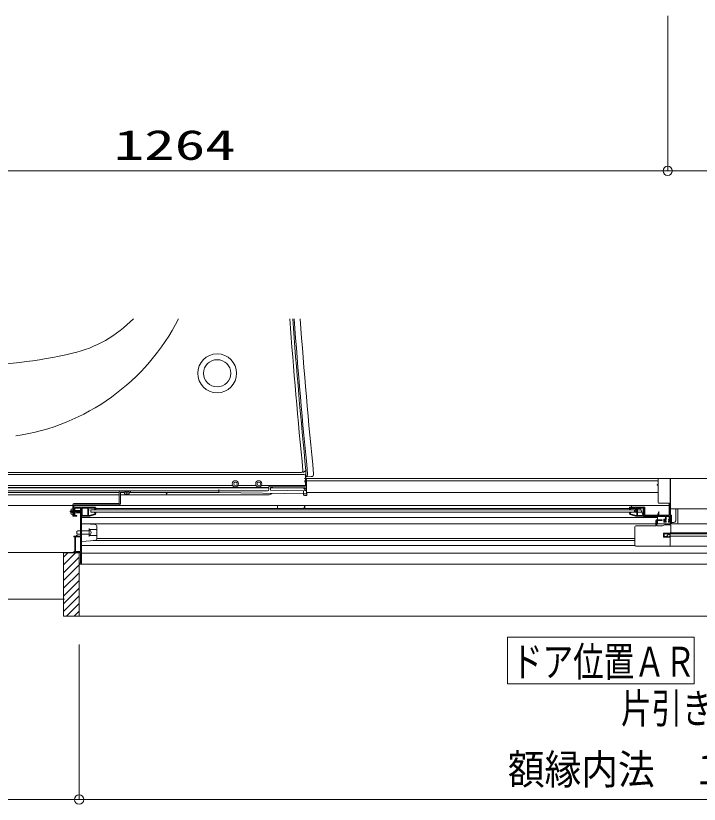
# Model space of a CAD drawing. Units: millimetres on the paper. Extents: x -305 to 305, y -152 to 152.
# Drawn here: x -181.9 to -138, y -75.1 to -24.4 of the extents above; entities that cross this region are included whole.
import ezdxf
from ezdxf.enums import TextEntityAlignment as Align

# ---------------------------------------------------------------- set-up
doc = ezdxf.new("R2010")
doc.units = ezdxf.units.MM
doc.linetypes.add('LONG_CHAIN', pattern=[21, 18, -1, 1, -1])
doc.layers.add('0-0_0', color=7, linetype='Continuous', lineweight=9)
doc.layers.add('0-1_VIEW0001', color=7, linetype='Continuous', lineweight=9)
doc.styles.add('ＭＳ ゴシック', font='')
doc.styles.get('ＭＳ ゴシック').set_extended_font_data('MS Gothic')

# ---------------------------------------------------------------- blocks, each defined once
blk = doc.blocks.new('_ORIGIN')
at = {"layer": '0-0_0'}
blk.add_line((0, 0), (-1, 0), dxfattribs=at)
blk.add_circle((0, 0), 0.5, dxfattribs=at)

msp = doc.modelspace()

# ---------------------------------------------------------------- linework, layer by layer
at = {"layer": '0-0_0'}
for p, q in [((-139.984, -24.448), (-139.984, -34.407)), ((-139.984, -24.448), (-139.984, -34.407)), ((-202.584, -34.407), (-140.584, -34.407)), ((-139.384, -34.407), (-101.984, -34.407)), ((-177.809, -64.825), (-177.809, -74.784)), ((-177.809, -64.825), (-177.809, -74.784)), ((-202.584, -74.784), (-178.409, -74.784)), ((-177.209, -74.784), (-101.984, -74.784))]:
    msp.add_line(p, q, dxfattribs=at)
at = {"layer": '0-1_VIEW0001'}
for p, q in [((-163.41, -53.776), (-163.234, -53.658)), ((-163.234, -54.625), (-163.234, -53.658)), ((-202.684, -53.909), (-163.352, -53.909)), ((-202.55, -53.776), (-163.521, -53.776)), ((-162.882, -54.047), (-163.268, -54.05)), ((-163.252, -54.609), (-163.252, -54.009)), ((-103.359, -54.159), (-163.234, -54.159)), ((-163.184, -54.159), (-103.359, -54.159)), ((-140.534, -54.159), (-139.849, -54.159)), ((-139.809, -54.159), (-139.809, -56.61)), ((-139.809, -54.159), (-103.359, -54.159)), ((-203.484, -54.609), (-167.932, -54.609)), ((-167.586, -54.609), (-166.432, -54.609)), ((-166.086, -54.609), (-163.252, -54.609)), ((-165.552, -54.659), (-163.251, -54.659)), ((-163.251, -54.659), (-163.251, -54.609)), ((-163.251, -54.659), (-163.234, -54.625)), ((-163.184, -54.307), (-163.184, -54.308)), ((-163.184, -54.308), (-163.184, -54.378)), ((-140.584, -54.309), (-163.184, -54.309)), ((-163.184, -54.378), (-163.184, -54.773)), ((-175.234, -55.059), (-204.034, -55.059)), ((-203.484, -54.759), (-165.609, -54.759)), ((-203.484, -54.959), (-165.709, -54.959)), ((-203.466, -54.741), (-165.627, -54.741)), ((-175.234, -55.059), (-203.184, -55.059)), ((-174.509, -54.959), (-175.154, -54.959)), ((-175.154, -55.779), (-175.154, -55.039)), ((-175.154, -55.039), (-174.509, -55.039)), ((-174.907, -55.059), (-175.154, -55.059)), ((-174.907, -55.059), (-175.154, -55.059)), ((-174.909, -55.039), (-174.904, -55.095)), ((-174.847, -55.039), (-174.847, -54.959)), ((-174.817, -55.039), (-174.817, -54.959)), ((-174.734, -55.227), (-174.734, -54.959)), ((-174.734, -55.091), (-174.734, -54.959)), ((-174.652, -55.039), (-174.652, -54.959)), ((-174.622, -55.039), (-174.622, -54.959)), ((-174.559, -55.039), (-174.564, -55.095)), ((-172.284, -55.059), (-174.561, -55.059)), ((-168.834, -55.059), (-174.561, -55.059)), ((-174.509, -55.039), (-174.509, -54.959)), ((-172.184, -55.219), (-172.183, -55.158)), ((-172.184, -55.219), (-172.184, -55.159)), ((-172.125, -55.06), (-172.153, -55.088)), ((-168.834, -55.061), (-168.834, -54.863)), ((-163.184, -55.159), (-168.834, -55.061)), ((-165.627, -54.741), (-165.627, -54.734)), ((-165.627, -54.741), (-165.609, -54.759)), ((-165.609, -54.859), (-165.609, -54.759)), ((-165.513, -55.183), (-165.512, -55.119)), ((-165.455, -54.734), (-165.509, -54.733)), ((-165.509, -54.735), (-165.509, -54.759)), ((-165.509, -54.759), (-163.382, -54.795)), ((-165.509, -54.759), (-165.509, -54.919)), ((-165.509, -54.919), (-163.284, -54.956)), ((-163.384, -55.156), (-163.384, -54.955)), ((-163.384, -55.156), (-163.184, -55.159)), ((-163.377, -55.156), (-163.376, -55.21)), ((-163.284, -54.956), (-163.284, -54.879)), ((-163.184, -54.932), (-163.284, -54.94)), ((-163.184, -54.773), (-163.184, -54.872)), ((-163.184, -54.872), (-163.184, -54.958)), ((-163.184, -55.159), (-163.184, -54.958)), ((-140.584, -55.059), (-163.184, -55.059)), ((-163.168, -55.059), (-163.165, -55.259)), ((-175.234, -55.219), (-204.034, -55.219)), ((-172.184, -55.219), (-175.154, -55.219)), ((-172.184, -55.219), (-165.658, -55.219)), ((-163.326, -55.259), (-163.165, -55.259)), ((-212.686, -55.908), (-178.214, -55.908)), ((-178.214, -56.119), (-178.27, -56.124)), ((-178.214, -56.589), (-178.214, -55.859)), ((-178.213, -56.187), (-178.133, -56.187)), ((-178.179, -56.381), (-178.179, -56.187)), ((-178.134, -55.859), (-175.234, -55.859)), ((-178.134, -56.589), (-178.134, -55.859)), ((-178.134, -55.908), (-139.894, -55.908)), ((-176.759, -56.009), (-178.134, -56.009)), ((-178.134, -56.024), (-178.134, -56.569)), ((-177.644, -56.524), (-177.644, -56.158)), ((-177.249, -56.138), (-177.249, -56.109)), ((-177.228, -56.18), (-177.247, -56.146)), ((-177.245, -56.211), (-177.231, -56.198)), ((-177.234, -56.094), (-177.233, -56.094)), ((-177.22, -56.102), (-177.179, -56.175)), ((-177.174, -56.195), (-177.174, -56.198)), ((-177.109, -56.187), (-177.109, -56.187)), ((-177.059, -56.17), (-177.059, -56.33)), ((-177.059, -56.17), (-141.703, -56.17)), ((-176.809, -56.144), (-176.809, -56.17)), ((-176.784, -56.064), (-176.784, -56.119)), ((-176.734, -56.17), (-176.734, -56.034)), ((-176.734, -56.09), (-141.734, -56.09)), ((-165.06, -55.908), (-165.06, -56.09)), ((-163.362, -56.09), (-163.309, -55.908)), ((-163.31, -55.908), (-163.31, -56.09)), ((-142.434, -56.17), (-142.434, -56.034)), ((-142.409, -56.009), (-141.474, -56.009)), ((-142.384, -56.064), (-142.384, -56.119)), ((-142.359, -56.144), (-142.359, -56.17)), ((-142.311, -55.908), (-142.311, -56.009)), ((-142.109, -56.17), (-142.109, -56.33)), ((-142.029, -56.223), (-142.055, -56.198)), ((-142.01, -56.179), (-141.986, -56.202)), ((-141.994, -56.195), (-141.994, -56.198)), ((-141.948, -56.102), (-141.989, -56.175)), ((-141.94, -56.18), (-141.921, -56.146)), ((-141.923, -56.211), (-141.937, -56.198)), ((-141.934, -56.094), (-141.935, -56.094)), ((-141.919, -56.138), (-141.919, -56.109)), ((-141.734, -56.09), (-141.534, -56.61)), ((-141.524, -56.584), (-141.524, -56.158)), ((-139.422, -56.12), (-139.809, -56.12)), ((-139.459, -56.184), (-139.459, -56.836)), ((-139.334, -56.109), (-139.384, -56.109)), ((-139.334, -56.172), (-139.334, -56.109)), ((-139.334, -56.12), (-103.359, -56.12)), ((-139.334, -57.07), (-139.334, -56.172)), ((-178.402, -56.294), (-177.668, -56.294)), ((-178.214, -56.469), (-178.27, -56.465)), ((-178.214, -56.589), (-178.134, -56.589)), ((-178.213, -56.412), (-178.133, -56.412)), ((-178.19, -56.208), (-178.18, -56.208)), ((-178.189, -56.381), (-178.179, -56.381)), ((-178.179, -56.212), (-177.765, -56.212)), ((-177.765, -56.377), (-178.179, -56.377)), ((-177.789, -56.294), (-177.934, -56.337)), ((-177.732, -56.302), (-177.932, -56.362)), ((-177.879, -56.321), (-177.879, -56.212)), ((-177.879, -56.377), (-177.879, -56.346)), ((-177.789, -56.294), (-177.714, -56.287)), ((-177.789, -56.294), (-177.714, -56.294)), ((-177.765, -56.212), (-177.714, -56.287)), ((-177.765, -56.377), (-177.714, -56.302)), ((-177.732, -56.302), (-177.714, -56.302)), ((-177.714, -56.287), (-177.714, -56.302)), ((-177.659, -56.569), (-177.659, -56.549)), ((-177.149, -56.584), (-177.659, -56.584)), ((-140.634, -56.67), (-177.659, -56.67)), ((-177.178, -56.209), (-177.2, -56.23)), ((-177.133, -56.537), (-176.79, -56.43)), ((-176.769, -56.47), (-177.119, -56.58)), ((-177.059, -56.33), (-141.642, -56.33)), ((-176.824, -56.337), (-176.824, -56.334)), ((-176.783, -56.384), (-176.82, -56.348)), ((-176.809, -56.319), (-176.79, -56.319)), ((-176.78, -56.324), (-176.738, -56.365)), ((-176.779, -56.415), (-176.779, -56.394)), ((-176.734, -56.376), (-176.734, -56.423)), ((-142.434, -56.376), (-142.434, -56.423)), ((-142.388, -56.324), (-142.43, -56.365)), ((-142.399, -56.47), (-142.049, -56.58)), ((-142.385, -56.384), (-142.348, -56.348)), ((-142.359, -56.319), (-142.378, -56.319)), ((-142.344, -56.337), (-142.344, -56.334)), ((-142.053, -56.287), (-142.027, -56.242)), ((-142.028, -56.309), (-142.04, -56.309)), ((-141.986, -56.261), (-142.007, -56.297)), ((-141.99, -56.209), (-141.968, -56.23)), ((-141.979, -56.22), (-141.979, -56.236)), ((-139.809, -56.61), (-141.534, -56.61)), ((-141.509, -56.584), (-141.509, -56.549)), ((-140.634, -56.524), (-140.56, -56.284)), ((-140.634, -56.61), (-140.634, -57.07)), ((-140.561, -56.283), (-140.561, -56.524)), ((-139.834, -56.505), (-139.834, -56.364)), ((-139.834, -56.505), (-139.834, -56.511)), ((-139.753, -56.51), (-139.769, -56.51)), ((-139.732, -56.522), (-139.753, -56.51)), ((-139.732, -57.07), (-139.732, -56.522)), ((-177.659, -57.059), (-176.775, -57.126)), ((-177.659, -57.059), (-177.659, -58.209)), ((-140.734, -57.07), (-177.634, -57.07)), ((-140.749, -57.21), (-142.034, -57.21)), ((-140.734, -56.86), (-140.734, -57.195)), ((-140.349, -56.81), (-140.684, -56.81)), ((-140.684, -57.195), (-140.684, -56.874)), ((-140.684, -57.07), (-103.534, -57.07)), ((-140.669, -56.86), (-140.349, -56.86)), ((-140.318, -57.21), (-140.669, -57.21)), ((-140.334, -56.845), (-140.334, -56.825)), ((-140.188, -57.137), (-140.31, -57.207)), ((-140.234, -56.959), (-140.079, -56.959)), ((-139.838, -57.135), (-140.18, -57.135)), ((-139.929, -56.959), (-139.929, -56.909)), ((-139.797, -57.156), (-139.831, -57.137)), ((-139.784, -57.713), (-139.784, -57.178)), ((-139.609, -56.986), (-139.732, -56.986)), ((-177.889, -57.534), (-177.959, -57.569)), ((-177.959, -57.569), (-177.959, -57.699)), ((-177.959, -57.699), (-177.889, -57.734)), ((-177.229, -57.534), (-177.889, -57.534)), ((-177.659, -57.534), (-177.159, -57.534)), ((-177.159, -57.634), (-177.159, -57.384)), ((-176.659, -57.434), (-177.159, -57.434)), ((-177.159, -57.884), (-177.159, -57.634)), ((-176.659, -58.019), (-176.659, -57.25)), ((-142.084, -57.26), (-142.084, -58.46)), ((-140.259, -57.67), (-140.259, -57.94)), ((-139.829, -57.67), (-140.259, -57.67)), ((-140.214, -57.713), (-103.654, -57.713)), ((-140.214, -57.895), (-140.214, -57.713)), ((-139.824, -57.66), (-139.824, -58.51)), ((-103.534, -57.66), (-139.824, -57.66)), ((-178.134, -57.874), (-178.134, -57.904)), ((-178.084, -57.904), (-178.134, -57.904)), ((-177.229, -57.734), (-177.889, -57.734)), ((-177.659, -57.734), (-177.159, -57.734)), ((-177.659, -58.209), (-176.775, -58.143)), ((-176.659, -57.834), (-177.159, -57.834)), ((-142.084, -58.153), (-176.902, -58.153)), ((-142.084, -58.013), (-176.659, -58.013)), ((-140.259, -57.94), (-139.824, -57.94)), ((-140.024, -57.895), (-140.214, -57.895)), ((-139.967, -57.913), (-140.005, -57.898)), ((-139.889, -57.915), (-139.961, -57.915)), ((-139.864, -57.885), (-139.864, -57.89)), ((-139.853, -57.875), (-139.854, -57.875)), ((-139.831, -57.885), (-139.846, -57.877)), ((-139.824, -57.814), (-139.824, -57.885)), ((-103.704, -57.863), (-139.824, -57.863)), ((-139.824, -58.465), (-139.824, -57.898)), ((-142.084, -58.46), (-177.634, -58.46)), ((-142.034, -58.51), (-139.799, -58.51)), ((-139.824, -58.51), (-101.824, -58.51)), ((-177.809, -58.937), (-178.809, -58.937)), ((-178.809, -58.937), (-178.809, -63.012)), ((-178.809, -60.213), (-177.809, -59.213)), ((-178.808, -59.718), (-178.028, -58.937)), ((-178.808, -59.218), (-178.528, -58.937)), ((-177.809, -58.937), (-177.809, -63.012)), ((-103.412, -58.955), (-177.659, -58.955)), ((-178.809, -60.713), (-177.809, -59.713)), ((-104.393, -59.66), (-177.809, -59.66)), ((-178.809, -61.213), (-177.809, -60.213)), ((-178.809, -61.713), (-177.809, -60.713)), ((-178.809, -62.208), (-177.809, -61.208)), ((-178.809, -62.703), (-177.809, -61.703)), ((-212.684, -61.908), (-178.734, -61.908)), ((-178.623, -63.012), (-177.809, -62.198)), ((-178.128, -63.012), (-177.809, -62.693)), ((-178.809, -63.012), (-100.384, -63.012)), ((-150.272, -67.347), (-150.272, -64.347)), ((-150.272, -64.347), (-138.272, -64.347)), ((-138.272, -67.347), (-138.272, -64.347)), ((-150.272, -67.347), (-138.272, -67.347))]:
    msp.add_line(p, q, dxfattribs=at)
at = {"layer": '0-1_VIEW0001', "linetype": 'LONG_CHAIN'}
msp.add_line((-214.498, -58.908), (-178.134, -58.908), dxfattribs=at)
at = {"layer": '0-1_VIEW0001'}
for points in [[(-140.584, -54.209), (-140.569, -54.174), (-140.534, -54.159)], [(-139.834, -54.174), (-139.834, -56.959), (-139.929, -56.959)], [(-139.849, -54.159), (-139.838, -54.164), (-139.834, -54.174)], [(-140.584, -55.709), (-140.584, -54.599), (-140.659, -54.599), (-140.659, -54.559), (-140.584, -54.559), (-140.584, -54.209)], [(-178.134, -55.779), (-175.234, -55.779), (-175.234, -55.039)], [(-165.455, -54.734), (-165.348, -54.735), (-163.282, -54.77)], [(-178.332, -56.192), (-178.241, -56.237), (-178.211, -56.294)], [(-178.134, -56.584), (-177.959, -56.584), (-177.959, -56.544), (-178.089, -56.544), (-178.089, -56.064), (-177.709, -56.064), (-177.709, -57.859), (-177.934, -57.859), (-177.934, -57.809), (-177.979, -57.809), (-177.979, -57.859), (-178.119, -57.859)], [(-177.659, -59.659), (-177.659, -56.064), (-176.784, -56.064)], [(-177.649, -56.147), (-177.641, -56.097), (-177.599, -56.124)], [(-177.644, -56.158), (-177.645, -56.152), (-177.649, -56.147)], [(-177.599, -56.124), (-177.599, -56.539), (-177.249, -56.539), (-177.249, -56.222)], [(-177.249, -56.109), (-177.245, -56.099), (-177.234, -56.094)], [(-177.247, -56.146), (-177.249, -56.142), (-177.249, -56.138)], [(-177.233, -56.094), (-177.225, -56.097), (-177.22, -56.102)], [(-177.231, -56.198), (-177.226, -56.189), (-177.228, -56.18)], [(-177.179, -56.175), (-177.175, -56.185), (-177.174, -56.195)], [(-177.174, -56.198), (-177.175, -56.204), (-177.178, -56.209)], [(-176.784, -56.119), (-176.787, -56.127), (-176.794, -56.129), (-176.805, -56.134), (-176.809, -56.144)], [(-176.734, -56.034), (-176.741, -56.017), (-176.759, -56.009)], [(-142.434, -56.034), (-142.427, -56.017), (-142.409, -56.009)], [(-142.059, -56.187), (-142.059, -56.064), (-142.384, -56.064)], [(-142.384, -56.119), (-142.381, -56.127), (-142.374, -56.129), (-142.363, -56.134), (-142.359, -56.144)], [(-142.055, -56.198), (-142.058, -56.193), (-142.059, -56.187)], [(-141.509, -56.569), (-141.509, -56.064), (-142.014, -56.064), (-142.014, -56.168)], [(-142.014, -56.168), (-142.013, -56.174), (-142.01, -56.179)], [(-141.989, -56.175), (-141.993, -56.185), (-141.994, -56.195)], [(-141.994, -56.198), (-141.993, -56.204), (-141.99, -56.209)], [(-141.986, -56.202), (-141.981, -56.21), (-141.979, -56.22)], [(-141.935, -56.094), (-141.943, -56.097), (-141.948, -56.102)], [(-141.937, -56.198), (-141.942, -56.189), (-141.94, -56.18)], [(-141.919, -56.109), (-141.923, -56.099), (-141.934, -56.094)], [(-141.921, -56.146), (-141.92, -56.142), (-141.919, -56.138)], [(-141.569, -56.124), (-141.569, -56.539), (-141.919, -56.539), (-141.919, -56.222)], [(-141.519, -56.147), (-141.527, -56.097), (-141.569, -56.124)], [(-141.524, -56.158), (-141.523, -56.152), (-141.519, -56.147)], [(-141.474, -56.009), (-141.456, -56.017), (-141.449, -56.034)], [(-141.449, -56.034), (-141.449, -56.524), (-139.894, -56.524), (-139.894, -55.759), (-140.534, -55.759)], [(-140.534, -55.759), (-140.569, -55.745), (-140.584, -55.709)], [(-139.384, -56.109), (-139.392, -56.109), (-139.4, -56.111), (-139.415, -56.115), (-139.422, -56.119), (-139.435, -56.129), (-139.441, -56.135), (-139.451, -56.149), (-139.455, -56.157), (-139.457, -56.166)], [(-178.332, -56.397), (-178.241, -56.352), (-178.211, -56.294)], [(-177.659, -56.549), (-177.657, -56.542), (-177.652, -56.537), (-177.646, -56.531), (-177.644, -56.524)], [(-177.249, -56.222), (-177.248, -56.216), (-177.245, -56.211)], [(-177.2, -56.23), (-177.203, -56.235), (-177.204, -56.241)], [(-177.204, -56.241), (-177.204, -56.539), (-177.149, -56.539)], [(-177.149, -56.539), (-177.141, -56.539), (-177.133, -56.537)], [(-177.119, -56.58), (-177.134, -56.583), (-177.149, -56.584)], [(-176.824, -56.334), (-176.82, -56.324), (-176.809, -56.319)], [(-176.82, -56.348), (-176.823, -56.343), (-176.824, -56.337)], [(-176.79, -56.319), (-176.785, -56.321), (-176.78, -56.324)], [(-176.79, -56.43), (-176.782, -56.424), (-176.779, -56.415)], [(-176.779, -56.394), (-176.78, -56.389), (-176.783, -56.384)], [(-176.734, -56.423), (-176.744, -56.452), (-176.769, -56.47)], [(-176.738, -56.365), (-176.735, -56.37), (-176.734, -56.376)], [(-142.43, -56.365), (-142.433, -56.37), (-142.434, -56.376)], [(-142.434, -56.423), (-142.424, -56.452), (-142.399, -56.47)], [(-142.389, -56.394), (-142.388, -56.389), (-142.385, -56.384)], [(-142.035, -56.537), (-142.389, -56.426), (-142.389, -56.394)], [(-142.378, -56.319), (-142.384, -56.321), (-142.388, -56.324)], [(-142.344, -56.334), (-142.348, -56.324), (-142.359, -56.319)], [(-142.348, -56.348), (-142.345, -56.343), (-142.344, -56.337)], [(-142.04, -56.309), (-142.053, -56.302), (-142.053, -56.287)], [(-142.049, -56.58), (-142.034, -56.583), (-142.019, -56.584)], [(-142.019, -56.539), (-142.027, -56.539), (-142.035, -56.537)], [(-142.027, -56.242), (-142.025, -56.232), (-142.029, -56.223)], [(-142.007, -56.297), (-142.016, -56.306), (-142.028, -56.309)], [(-141.964, -56.241), (-141.964, -56.539), (-142.019, -56.539)], [(-140.234, -56.959), (-140.234, -56.784), (-140.129, -56.784), (-140.129, -56.584), (-142.019, -56.584)], [(-141.979, -56.236), (-141.981, -56.249), (-141.986, -56.261)], [(-141.968, -56.23), (-141.965, -56.235), (-141.964, -56.241)], [(-141.919, -56.222), (-141.92, -56.216), (-141.923, -56.211)], [(-139.929, -56.909), (-139.874, -56.909), (-139.874, -56.834), (-139.929, -56.834), (-139.929, -56.794), (-139.884, -56.794), (-139.884, -56.584), (-140.079, -56.584), (-140.079, -56.834), (-140.184, -56.834), (-140.184, -56.909), (-140.079, -56.909), (-140.079, -56.96)], [(-139.812, -57.07), (-139.812, -56.525), (-139.769, -56.51)], [(-142.034, -57.21), (-142.069, -57.224), (-142.084, -57.26)], [(-140.734, -57.195), (-140.738, -57.205), (-140.749, -57.21)], [(-140.684, -56.81), (-140.719, -56.824), (-140.734, -56.86)], [(-140.684, -56.875), (-140.68, -56.864), (-140.669, -56.86)], [(-140.669, -57.21), (-140.68, -57.205), (-140.684, -57.195)], [(-140.334, -56.825), (-140.338, -56.814), (-140.349, -56.81)], [(-140.349, -56.86), (-140.338, -56.855), (-140.334, -56.845)], [(-140.31, -57.207), (-140.314, -57.209), (-140.318, -57.21)], [(-140.18, -57.135), (-140.184, -57.135), (-140.188, -57.137)], [(-139.831, -57.137), (-139.834, -57.135), (-139.838, -57.135)], [(-139.784, -57.178), (-139.787, -57.165), (-139.797, -57.156)], [(-139.609, -56.986), (-139.527, -56.961), (-139.47, -56.891), (-139.459, -56.836)], [(-178.119, -57.859), (-178.13, -57.864), (-178.134, -57.874)], [(-178.084, -57.904), (-178.084, -58.864), (-178.134, -58.864), (-178.134, -58.909), (-177.709, -58.909), (-177.709, -59.609), (-177.809, -59.609), (-177.809, -59.659)], [(-140.005, -57.898), (-140.014, -57.895), (-140.024, -57.895)], [(-139.961, -57.915), (-139.964, -57.914), (-139.967, -57.913)], [(-139.864, -57.89), (-139.871, -57.907), (-139.889, -57.915)], [(-139.854, -57.875), (-139.861, -57.877), (-139.864, -57.885)], [(-139.846, -57.877), (-139.849, -57.875), (-139.853, -57.875)], [(-139.824, -57.898), (-139.826, -57.891), (-139.831, -57.885)], [(-142.084, -58.46), (-142.069, -58.495), (-142.034, -58.51)]]:
    msp.add_lwpolyline(points, dxfattribs=at)
msp.add_lwpolyline([(-177.709, -57.904), (-178.039, -57.904), (-178.039, -58.864), (-177.709, -58.864)], close=True, dxfattribs=at)
for centre, radius in [((-168.934, -47.409), 1.25), ((-168.934, -47.409), 0.875), ((-167.759, -54.509), 0.2), ((-167.759, -54.509), 0.113), ((-166.259, -54.509), 0.2), ((-166.259, -54.509), 0.113)]:
    msp.add_circle(centre, radius, dxfattribs=at)
for centre, radius, start, end in [((-183.901, -37.575), 14, 278.3203, 333.1073), ((-180.054, -38.333), 8, 283.1501, 315.8212), ((235.816, -14.159), 401.187, 184.25242, 185.65126), ((235.816, -14.159), 401, 184.25441, 185.65274), ((235.816, -14.159), 400.909, 184.25538, 185.68671), ((235.816, -14.159), 400.525, 184.25947, 185.69169), ((-185.059, -16.909), 30, 270, 283.1501), ((-163.521, -53.676), 0.1, 270, 5.6513), ((-163.352, -54.009), 0.1, 0, 90), ((-163.334, -54.307), 0.15, 0, 89), ((-163.269, -53.9), 0.15, 270.5, 5.6867), ((-162.884, -53.897), 0.15, 270.5, 5.6917), ((-165.552, -54.734), 0.075, 90, 180), ((-163.334, -54.456), 0.15, 0, 89.0864), ((-163.334, -54.521), 0.15, 0, 89.0864), ((-175.154, -55.039), 0.08, 90, 180), ((-174.839, -55.09), 0.065, 185, 254.1191), ((-174.734, -54.719), 0.45, 254.1191, 285.8809), ((-174.629, -55.09), 0.065, 285.8809, 355), ((-172.284, -55.159), 0.1, 0, 90), ((-172.083, -55.159), 0.1, 90, 178.9829), ((-165.709, -54.859), 0.1, 270, 0), ((-165.658, -54.909), 0.31, 270, 317.1486), ((-163.384, -54.879), 0.1, 0, 89.0348), ((-163.384, -54.895), 0.1, 0, 89.0348), ((-163.284, -54.87), 0.1, 0, 89.0348), ((-163.326, -55.209), 0.05, 181, 270), ((-177.894, -56.294), 0.45, 164.1191, 195.8809), ((-178.264, -56.189), 0.065, 95, 164.1191), ((-178.134, -55.859), 0.08, 90, 180), ((-178.189, -56.183), 0.025, 180, 268.9374), ((-175.234, -55.779), 0.08, 270, 0), ((-139.384, -56.184), 0.075, 165.9926, 180), ((-178.264, -56.4), 0.065, 195.8809, 265), ((-178.189, -56.406), 0.025, 90, 180), ((-177.932, -56.35), 0.0124, 102.809, 270), ((-176.784, -57.25), 0.125, 0, 85.7108), ((-177.151, -57.455), 0.0077, 62.719, 180), ((-177.244, -57.634), 0.21, 297.281, 62.719), ((-177.151, -57.814), 0.0077, 180, 297.281), ((-176.784, -58.019), 0.125, 274.2892, 0), ((-139.921, -57.862), 0.108, 26.4011, 197.4388)]:
    msp.add_arc(centre, radius, start, end, dxfattribs=at)

# ---------------------------------------------------------------- block references
at = {"layer": '0-0_0', "xscale": 0.6, "yscale": 0.6}
for p in [(-139.984, -34.407), (-177.809, -74.784)]:
    msp.add_blockref('_ORIGIN', p, dxfattribs=at)
at = {"layer": '0-0_0', "xscale": 0.6, "yscale": 0.6, "rotation": 180}
for p in [(-139.984, -34.407), (-177.809, -74.784)]:
    msp.add_blockref('_ORIGIN', p, dxfattribs=at)

# ---------------------------------------------------------------- texts
at = {"layer": '0-0_0', "style": 'ＭＳ ゴシック'}
for s, width, p in [('1264', 1.5, (-175.583, -34.277)), ('額縁内法\u3000１５２９', 0.9, (-150.252, -74.381))]:
    msp.add_text(s, height=1.921, dxfattribs=dict(at, width=width)).set_placement(p, align=Align.BOTTOM_LEFT)
at = {"layer": '0-1_VIEW0001', "style": 'ＭＳ ゴシック', "width": 0.75}
for s, p in [('ドア位置ＡＲ\u3000Ｗ８００', (-149.987, -67.467)), ('片引き戸', (-142.987, -70.464))]:
    msp.add_text(s, height=1.921, dxfattribs=at).set_placement(p, align=Align.BOTTOM_LEFT)

doc.saveas('drawing.dxf')
